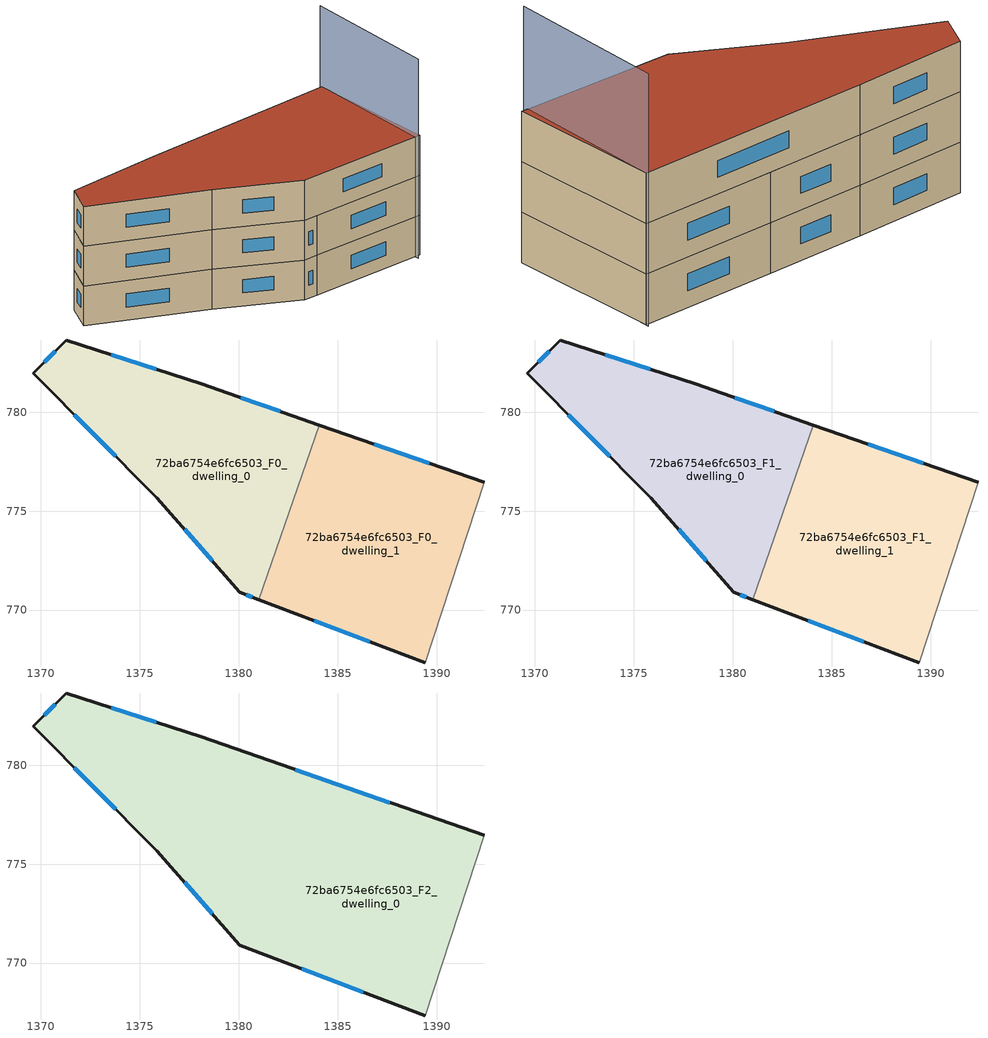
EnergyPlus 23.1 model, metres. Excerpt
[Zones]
72ba6754e6fc6503_F0_dwelling_0
 floor ground (EU_floor_Construction): 1384.08,779.35 1381.02,770.53 1380.06,770.9 1375.87,775.68 1369.61,781.98 1371.29,783.65 1378.11,781.43 z0
 wall outside (EU_wall_Construction): 1384.08,779.35 1378.11,781.43 1371.29,783.65 1369.61,781.98 1375.87,775.68 1380.06,770.9 1381.02,770.53 z0:3
 wall to 72ba6754e6fc6503_F0_dwelling_1 (EU_wall_Construction): 1381.02,770.53 1384.08,779.35 z0:3
 window (EU_Window_Construction): 1375.83,782.17 1373.56,782.91 / 1382.09,780.04 1380.1,780.73 / 1380.38,770.78 1380.7,770.65 / 1377.26,774.08 1378.66,772.49 / 1371.69,779.88 1373.78,777.78 / 1370.73,783.09 1370.17,782.53 z1:2
72ba6754e6fc6503_F0_dwelling_1
 floor ground (EU_floor_Construction): 1392.4,776.46 1389.43,767.33 1381.02,770.53 1384.08,779.35 z0
 wall outside (EU_wall_Construction): 1392.4,776.46 1384.08,779.35 / 1381.02,770.53 1389.43,767.33 z0:3
 wall adiabatic (EU_wall_Construction): 1389.43,767.33 1392.4,776.46 z0:3
 window (EU_Window_Construction): 1389.63,777.42 1386.85,778.39 / 1383.82,769.46 1386.62,768.4 z1:2
72ba6754e6fc6503_F1_dwelling_0
 floor to 72ba6754e6fc6503_F0_dwelling_0 (EU_floor_Construction): 1384.08,779.35 1381.02,770.53 1380.06,770.9 1375.87,775.68 1369.61,781.98 1371.29,783.65 1378.11,781.43 z3
 wall outside (EU_wall_Construction): 1384.08,779.35 1378.11,781.43 1371.29,783.65 1369.61,781.98 1375.87,775.68 1380.06,770.9 1381.02,770.53 z3:6
 wall to 72ba6754e6fc6503_F1_dwelling_1 (EU_wall_Construction): 1381.02,770.53 1384.08,779.35 z3:6
 window (EU_Window_Construction): 1375.83,782.17 1373.56,782.91 / 1382.09,780.04 1380.1,780.73 / 1380.38,770.78 1380.7,770.65 / 1377.26,774.08 1378.66,772.49 / 1371.69,779.88 1373.78,777.78 / 1370.73,783.09 1370.17,782.53 z4:5
72ba6754e6fc6503_F1_dwelling_1
 floor to 72ba6754e6fc6503_F0_dwelling_1 (EU_floor_Construction): 1392.4,776.46 1389.43,767.33 1381.02,770.53 1384.08,779.35 z3
 wall outside (EU_wall_Construction): 1392.4,776.46 1384.08,779.35 / 1381.02,770.53 1389.43,767.33 z3:6
 wall adiabatic (EU_wall_Construction): 1389.43,767.33 1392.4,776.46 z3:6
 window (EU_Window_Construction): 1389.63,777.42 1386.85,778.39 / 1383.82,769.46 1386.62,768.4 z4:5
72ba6754e6fc6503_F2_dwelling_0
 floor to 72ba6754e6fc6503_F1_dwelling_0 (EU_floor_Construction): 1384.08,779.35 1381.02,770.53 1380.06,770.9 1375.87,775.68 1369.61,781.98 1371.29,783.65 1378.11,781.43 z6
 floor to 72ba6754e6fc6503_F1_dwelling_1 (EU_floor_Construction): 1392.4,776.46 1389.43,767.33 1381.02,770.53 1384.08,779.35 z6
 wall outside (EU_wall_Construction): 1392.4,776.46 1378.11,781.43 1371.29,783.65 1369.61,781.98 1375.87,775.68 1380.06,770.9 1389.43,767.33 z6:9
 wall adiabatic (EU_wall_Construction): 1389.43,767.33 1392.4,776.46 z6:9
 window (EU_Window_Construction): 1375.83,782.17 1373.56,782.91 / 1387.63,778.11 1382.87,779.77 / 1383.18,769.71 1386.3,768.52 / 1377.26,774.08 1378.66,772.49 / 1371.69,779.88 1373.78,777.78 / 1370.73,783.09 1370.17,782.53 z7:8
 roof outside (EU_roof_Construction): 1389.43,767.33 1392.4,776.46 1378.11,781.43 1371.29,783.65 1369.61,781.98 1375.87,775.68 1380.06,770.9 z9
shading: 1388.93,767.18 1392.46,776.62 z0:15
[Building]
EU S2 Campaign: North Axis=0; Terrain=City; Solar Distribution=FullExterior
[Site:Location]
Bologna: Latitude=44.5; Longitude=11.25; Time Zone=1; Elevation=37
[SizingPeriod:WeatherFileDays]
AnnualSizingPeriod: Begin Month=1; Begin Day of Month=1; End Month=12; End Day of Month=31; Day of Week for Start Day=Monday; Use Weather File Daylight Saving Period=No; Use Weather File Rain and Snow Indicators=No
[MATERIAL]
EU_InternalMass_Material: Roughness=MediumRough; Thickness=0.1; Conductivity=1; Density=1800; Specific Heat=900; Thermal Absorptance=0.9; Solar Absorptance=0.7; Visible Absorptance=0.7
[MATERIAL:NOMASS] Roughness=MediumRough; Thermal Absorptance=0.9; Solar Absorptance=0.7; Visible Absorptance=0.7
Name | Thermal Resistance
EU_wall_NoMass | 0.937881
EU_roof_NoMass | 0.548572
EU_floor_NoMass | 0.71348
[WINDOWMATERIAL:SIMPLEGLAZINGSYSTEM]
EU_Window_SimpleGlazing: UFactor=4.25633; Solar Heat Gain Coefficient=0.85; Visible Transmittance=0.85
[CONSTRUCTION]
EU_wall_Construction: EU_wall_NoMass
EU_roof_Construction: EU_roof_NoMass
EU_floor_Construction: EU_floor_NoMass
EU_InternalMass_Construction: EU_InternalMass_Material
EU_Window_Construction: EU_Window_SimpleGlazing
[ZONE] Type=1; Multiplier=1; Ceiling Height=autocalculate; Floor Area=autocalculate; Part of Total Floor Area=Yes
Name | Volume
72ba6754e6fc6503_F0_dwelling_0 | 252.699
72ba6754e6fc6503_F1_dwelling_0 | 252.698
72ba6754e6fc6503_F2_dwelling_0 | 505.404
72ba6754e6fc6503_F0_dwelling_1 | 252.71
72ba6754e6fc6503_F1_dwelling_1 | 252.711
[INTERNALMASS] Construction=EU_InternalMass_Construction
Name | Zone or ZoneList | Surface Area
72ba6754e6fc6503_F0_dwelling_0_EU_InternalMass | 72ba6754e6fc6503_F0_dwelling_0 | 84.2325
72ba6754e6fc6503_F0_dwelling_1_EU_InternalMass | 72ba6754e6fc6503_F0_dwelling_1 | 84.2368
72ba6754e6fc6503_F1_dwelling_0_EU_InternalMass | 72ba6754e6fc6503_F1_dwelling_0 | 84.2325
72ba6754e6fc6503_F1_dwelling_1_EU_InternalMass | 72ba6754e6fc6503_F1_dwelling_1 | 84.2368
72ba6754e6fc6503_F2_dwelling_0_EU_InternalMass | 72ba6754e6fc6503_F2_dwelling_0 | 168.47
[OTHEREQUIPMENT] Fuel Type=Electricity; Design Level Calculation Method=Watts/Area; Power per Zone Floor Area=1; Fraction Latent=0; Fraction Radiant=0; Fraction Lost=0; Carbon Dioxide Generation Rate=0; EndUse Subcategory=EU_Step8_InternalGains
Name | Zone or ZoneList or Space or SpaceList | Schedule
EU_Step8_InternalGain_72ba6754e6fc6503_F0_dwelling_0_f000 | 72ba6754e6fc6503_F0_dwelling_0 | EU_Step8_GainSchedule_72ba6754e6fc6503_F0_dwelling_0_f000
EU_Step8_InternalGain_72ba6754e6fc6503_F0_dwelling_1_f000 | 72ba6754e6fc6503_F0_dwelling_1 | EU_Step8_GainSchedule_72ba6754e6fc6503_F0_dwelling_1_f000
EU_Step8_InternalGain_72ba6754e6fc6503_F1_dwelling_0_f000 | 72ba6754e6fc6503_F1_dwelling_0 | EU_Step8_GainSchedule_72ba6754e6fc6503_F1_dwelling_0_f000
EU_Step8_InternalGain_72ba6754e6fc6503_F1_dwelling_1_f000 | 72ba6754e6fc6503_F1_dwelling_1 | EU_Step8_GainSchedule_72ba6754e6fc6503_F1_dwelling_1_f000
EU_Step8_InternalGain_72ba6754e6fc6503_F2_dwelling_0_f000 | 72ba6754e6fc6503_F2_dwelling_0 | EU_Step8_GainSchedule_72ba6754e6fc6503_F2_dwelling_0_f000
[ZONEVENTILATION:DESIGNFLOWRATE] Schedule=EU_AlwaysOn; Design Flow Rate Calculation Method=AirChanges/Hour; Air Changes per Hour=0.687892; Ventilation Type=Natural; Fan Pressure Rise=0; Fan Total Efficiency=1; Constant Term Coefficient=1; Temperature Term Coefficient=0; Velocity Term Coefficient=0; Velocity Squared Term Coefficient=0; Minimum Indoor Temperature=-100; Maximum Indoor Temperature=100; Delta Temperature=-100; Minimum Outdoor Temperature=-100; Maximum Outdoor Temperature=100; Maximum Wind Speed=40
Name | Zone or ZoneList or Space or SpaceList
EU_ConstantAir_72ba6754e6fc6503_F0_dwelling_0 | 72ba6754e6fc6503_F0_dwelling_0
EU_ConstantAir_72ba6754e6fc6503_F0_dwelling_1 | 72ba6754e6fc6503_F0_dwelling_1
EU_ConstantAir_72ba6754e6fc6503_F1_dwelling_0 | 72ba6754e6fc6503_F1_dwelling_0
EU_ConstantAir_72ba6754e6fc6503_F1_dwelling_1 | 72ba6754e6fc6503_F1_dwelling_1
EU_ConstantAir_72ba6754e6fc6503_F2_dwelling_0 | 72ba6754e6fc6503_F2_dwelling_0
[HVACTEMPLATE:THERMOSTAT] Constant Heating Setpoint=20; Constant Cooling Setpoint=50
EU_HeatOnly_72ba6754e6fc6503_F0_dwelling_0; EU_HeatOnly_72ba6754e6fc6503_F0_dwelling_1; EU_HeatOnly_72ba6754e6fc6503_F1_dwelling_0; EU_HeatOnly_72ba6754e6fc6503_F1_dwelling_1; EU_HeatOnly_72ba6754e6fc6503_F2_dwelling_0
[HVACTEMPLATE:ZONE:IDEALLOADSAIRSYSTEM] System Availability Schedule=EU_AlwaysOn; Maximum Heating Supply Air Temperature=50; Minimum Cooling Supply Air Temperature=13; Maximum Heating Supply Air Humidity Ratio=0.0156; Minimum Cooling Supply Air Humidity Ratio=0.0077; Heating Limit=NoLimit; Cooling Limit=NoLimit; Heating Availability Schedule=EU_AlwaysOn; Cooling Availability Schedule=EU_CoolingOff; Dehumidification Control Type=ConstantSensibleHeatRatio; Cooling Sensible Heat Ratio=0.7; Dehumidification Setpoint=60; Humidification Control Type=None; Humidification Setpoint=30; Outdoor Air Method=None; Outdoor Air Flow Rate per Person=0.00944; Outdoor Air Flow Rate per Zone Floor Area=0; Outdoor Air Flow Rate per Zone=0; Demand Controlled Ventilation Type=None; Outdoor Air Economizer Type=NoEconomizer; Heat Recovery Type=None; Sensible Heat Recovery Effectiveness=0.7; Latent Heat Recovery Effectiveness=0.65
Name | Template Thermostat
72ba6754e6fc6503_F0_dwelling_0 | EU_HeatOnly_72ba6754e6fc6503_F0_dwelling_0
72ba6754e6fc6503_F0_dwelling_1 | EU_HeatOnly_72ba6754e6fc6503_F0_dwelling_1
72ba6754e6fc6503_F1_dwelling_0 | EU_HeatOnly_72ba6754e6fc6503_F1_dwelling_0
72ba6754e6fc6503_F1_dwelling_1 | EU_HeatOnly_72ba6754e6fc6503_F1_dwelling_1
72ba6754e6fc6503_F2_dwelling_0 | EU_HeatOnly_72ba6754e6fc6503_F2_dwelling_0
[SIZING:ZONE] Zone Cooling Design Supply Air Temperature Input Method=SupplyAirTemperature; Zone Cooling Design Supply Air Temperature=13; Zone Heating Design Supply Air Temperature Input Method=SupplyAirTemperature; Zone Heating Design Supply Air Temperature=50; Zone Cooling Design Supply Air Humidity Ratio=0.008; Zone Heating Design Supply Air Humidity Ratio=0.008; Cooling Design Air Flow Method=DesignDay; Cooling Design Air Flow Rate=0; Cooling Minimum Air Flow per Zone Floor Area=0.000762; Cooling Minimum Air Flow=0; Cooling Minimum Air Flow Fraction=0.2; Heating Design Air Flow Method=DesignDay; Heating Design Air Flow Rate=0; Heating Maximum Air Flow per Zone Floor Area=0.002032; Heating Maximum Air Flow=0.141576; Heating Maximum Air Flow Fraction=0.3; Account for Dedicated Outdoor Air System=No; Dedicated Outdoor Air System Control Strategy=NeutralSupplyAir; Dedicated Outdoor Air Low Setpoint Temperature for Design=autosize; Dedicated Outdoor Air High Setpoint Temperature for Design=autosize; Zone Load Sizing Method=Sensible Load Only No Latent Load; Zone Latent Cooling Design Supply Air Humidity Ratio Input Method=HumidityRatioDifference; Zone Cooling Design Supply Air Humidity Ratio Difference=0.005; Zone Latent Heating Design Supply Air Humidity Ratio Input Method=HumidityRatioDifference; Zone Humidification Design Supply Air Humidity Ratio Difference=0.005
72ba6754e6fc6503_F0_dwelling_0; 72ba6754e6fc6503_F0_dwelling_1; 72ba6754e6fc6503_F1_dwelling_0; 72ba6754e6fc6503_F1_dwelling_1; 72ba6754e6fc6503_F2_dwelling_0
[SCHEDULE:CONSTANT]
Name | Hourly Value
EU_AlwaysOn | 1
EU_CoolingOff | 0
[SCHEDULE:FILE] Column Number=1; Rows to Skip at Top=0; Number of Hours of Data=8760; Column Separator=Comma; Interpolate to Timestep=No; Minutes per Item=60; Adjust Schedule for Daylight Savings=Yes
Name | File
EU_Step8_GainSchedule_72ba6754e6fc6503_F0_dwelling_0_f000 | ../../schedules/72ba6754e6fc6503/72ba6754e6fc6503_F0_dwelling_0_f000_gain.csv
EU_Step8_GainSchedule_72ba6754e6fc6503_F0_dwelling_1_f000 | ../../schedules/72ba6754e6fc6503/72ba6754e6fc6503_F0_dwelling_1_f000_gain.csv
EU_Step8_GainSchedule_72ba6754e6fc6503_F1_dwelling_0_f000 | ../../schedules/72ba6754e6fc6503/72ba6754e6fc6503_F1_dwelling_0_f000_gain.csv
EU_Step8_GainSchedule_72ba6754e6fc6503_F1_dwelling_1_f000 | ../../schedules/72ba6754e6fc6503/72ba6754e6fc6503_F1_dwelling_1_f000_gain.csv
EU_Step8_GainSchedule_72ba6754e6fc6503_F2_dwelling_0_f000 | ../../schedules/72ba6754e6fc6503/72ba6754e6fc6503_F2_dwelling_0_f000_gain.csv
